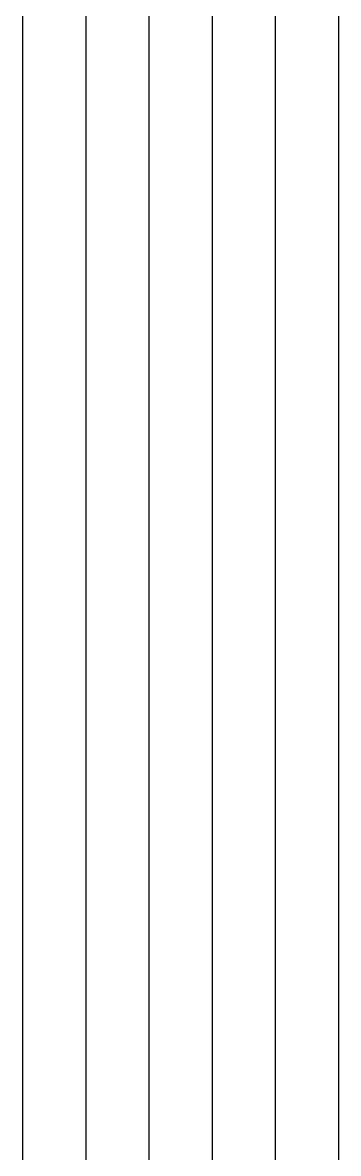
# Model space of a CAD drawing. Header units: metres. Extents: x 51 to 18146, y -212 to 18074.
# Drawn here: x 254.47 to 264.47, y 312.47 to 348.29 of the extents above; entities that cross this region are included whole.
import ezdxf

# ---------------------------------------------------------------- set-up
doc = ezdxf.new("R2010")
doc.units = ezdxf.units.M
doc.layers.add('AY', color=1, linetype='Continuous')

msp = doc.modelspace()

# ---------------------------------------------------------------- linework, layer by layer
at = {"layer": 'AY', "color": 0}
for p, q in [((254.472, 374.703), (254.472, 250.238)), ((256.472, 374.703), (256.472, 250.238)), ((258.472, 374.703), (258.472, 250.238)), ((260.472, 374.703), (260.472, 250.238)), ((262.472, 374.703), (262.472, 250.238)), ((264.472, 374.703), (264.472, 250.238))]:
    msp.add_line(p, q, dxfattribs=at)

doc.saveas('drawing.dxf')
